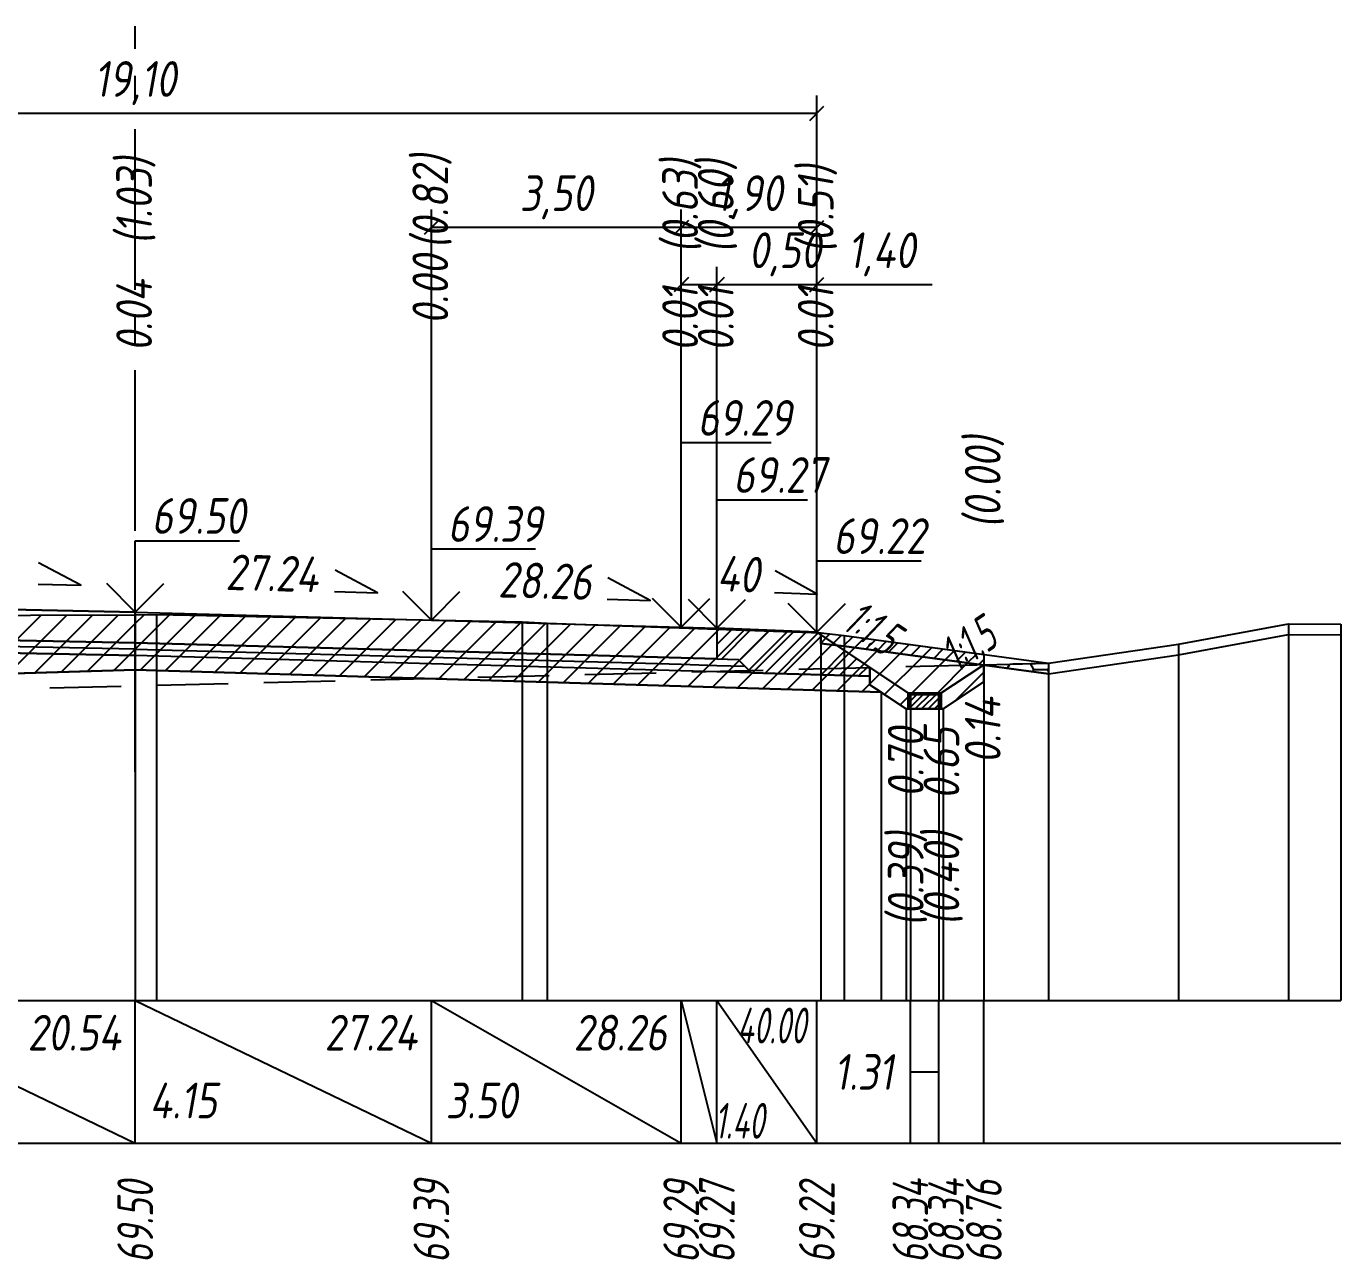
# Model space of a CAD drawing. Extents: x -717 to 1451, y -133302 to 233.
# Drawn here: x 156.6 to 248.7, y -6425.2 to -6338.8 of the extents above; entities that cross this region are included whole.
import ezdxf
from ezdxf.enums import TextEntityAlignment as Align

# ---------------------------------------------------------------- set-up
doc = ezdxf.new("R2010")
doc.units = 0
doc.linetypes.add('осевая2', pattern=[1.125, 0.75, -0.125, 0.125, -0.125])
doc.linetypes.add('штриховая', pattern=[0.75, 0.5, -0.25])
for name, color, linetype in [('Интерполированный поперечник', 2, 'Continuous'), ('Код_514', 1, 'Continuous'), ('Контур_0', 7, 'Continuous'), ('Контур_2521', 7, 'Continuous'), ('Контур_2564', 7, 'Continuous'), ('Контур_2660', 7, 'Continuous'), ('Контур_2665', 7, 'Continuous'), ('Контур_400', 7, 'Continuous'), ('Контур_508', 7, 'Continuous'), ('Контур_512', 7, 'Continuous'), ('Контур_513', 7, 'Continuous'), ('Контур_818', 7, 'Continuous'), ('Красный поперечник', 1, 'Continuous'), ('Объём_2501', 7, 'Continuous'), ('Объём_2564', 7, 'Continuous'), ('Объём_2650', 7, 'Continuous'), ('Объём_2660', 7, 'Continuous'), ('Объём_2661', 7, 'Continuous'), ('Объём_2662', 7, 'Continuous'), ('Объём_2663', 7, 'Continuous'), ('Объём_2664', 7, 'Continuous'), ('Объём_2665', 7, 'Continuous'), ('Объём_2666', 7, 'Continuous'), ('Объём_2667', 7, 'Continuous'), ('Объём_2668', 7, 'Continuous'), ('Объём_2669', 7, 'Continuous'), ('Объём_2675', 7, 'Continuous'), ('Ось', 1, 'осевая2'), ('Откосы', 7, 'Continuous'), ('Отметки покрытия', 7, 'Continuous'), ('Рабочие отметки', 7, 'Continuous'), ('Рабочие отметки доп.', 7, 'Continuous'), ('Таблица', 7, 'Continuous'), ('Уклоны проезжей части', 7, 'Continuous'), ('Черный поперечник', 3, 'Continuous')]:
    doc.layers.add(name, color=color, linetype=linetype)
for name, color, linetype, true_color in [('Контур_2540', 2, 'Continuous', 0xffff00), ('Контур_2560', 2, 'Continuous', 0xffff00), ('Контур_2561', 7, 'Continuous', 0xff8040), ('Контур_2562', 3, 'Continuous', 0x00ff00), ('Контур_2563', 7, 'Continuous', 0xff8000), ('Контур_2570', 7, 'Continuous', 0x80ff00), ('Контур_2583', 3, 'Continuous', 0x00ff00), ('Контур_2584', 3, 'Continuous', 0x00ff00), ('Контур_2736', 4, 'Continuous', 0x00ffff), ('Контур_2737', 4, 'Continuous', 0x00ffff), ('Контур_2738', 4, 'Continuous', 0x00ffff), ('Контур_2739', 4, 'Continuous', 0x00ffff), ('Контур_2741', 4, 'Continuous', 0x00ffff), ('Контур_2742', 4, 'Continuous', 0x00ffff), ('Контур_2743', 4, 'Continuous', 0x00ffff), ('Контур_2744', 7, 'Continuous', 0xa4ffff), ('Контур_2745', 7, 'Continuous', 0xa4ffff), ('Контур_2747', 4, 'Continuous', 0x00ffff), ('Контур_2748', 4, 'Continuous', 0x00ffff), ('Контур_2749', 4, 'Continuous', 0x00ffff), ('Контур_2750', 4, 'Continuous', 0x00ffff), ('Контур_2751', 4, 'Continuous', 0x00ffff), ('Контур_2752', 4, 'Continuous', 0x00ffff), ('Контур_402', 7, 'Continuous', 0xff6464), ('Контур_703', 4, 'Continuous', 0x00ffff), ('Контур_705', 4, 'Continuous', 0x00ffff), ('Контур_707', 4, 'Continuous', 0x00ffff), ('Контур_720', 131, 'Continuous', 0xaaffff), ('Объём_2500', 7, 'Continuous', 0xc0c0c0), ('Объём_2520', 7, 'Continuous', 0x80ffff), ('Объём_2540', 2, 'Continuous', 0xffff00), ('Объём_2560', 2, 'Continuous', 0xffff00), ('Объём_2561', 7, 'Continuous', 0xff8040), ('Объём_2562', 3, 'Continuous', 0x00ff00), ('Объём_2563', 7, 'Continuous', 0xff8000), ('Объём_2570', 7, 'Continuous', 0x80ff00), ('Объём_2580', 3, 'Continuous', 0x00ff00), ('Объём_2583', 3, 'Continuous', 0x00ff00), ('Объём_2584', 3, 'Continuous', 0x00ff00), ('Объём_2591', 3, 'Continuous', 0x00ff00), ('Объём_2595', 3, 'Continuous', 0x00ff00), ('Объём_2600', 7, 'Continuous', 0x808000), ('Объём_2620', 2, 'Continuous', 0xffff00)]:
    doc.layers.add(name, color=color, linetype=linetype, true_color=true_color)
doc.styles.get("Standard").update_dxf_attribs({"font": 'txt', "height": 2.5})
doc.styles.add('М', font='romand.shx', dxfattribs={"width": 0.8, "oblique": 10, "height": 2.5})
doc.dimstyles.new('ISO-25', dxfattribs={"dimtxt": 2.5, "dimasz": 2.5, "dimexe": 1.25, "dimexo": 0.625, "dimtad": 1, "dimtxsty": 'Standard', "dimcen": 2.5, "dimadec": 0, "dimazin": 0, "dimtfac": 1, "dimtmove": 0, "dimatfit": 3, "dimfxl": 1, "dimarcsym": 0})

# ---------------------------------------------------------------- blocks, each defined once
blk = doc.blocks.new('_Oblique')
at = {"color": 0, "linetype": 'ByBlock', "lineweight": -2}
blk.add_line((-0.5, -0.5), (0.5, 0.5), dxfattribs=at)
blk = doc.blocks.new('*D129')
at = {"color": 0, "lineweight": -2, "transparency": 16777216}
for p, q in [((204.961, -6380.357), (204.961, -6355.602)), ((211.961, -6380.637), (211.961, -6355.602)), ((204.961, -6356.852), (211.961, -6356.852)), ((211.961, -6356.852), (220.042, -6356.852))]:
    blk.add_line(p, q, dxfattribs=at)
at = {"layer": 'Defpoints', "color": 0, "transparency": 16777216}
for p in [(211.961, -6356.852), (204.961, -6380.982), (211.961, -6381.262)]:
    blk.add_point(p, dxfattribs=at)
at = {"color": 0, "lineweight": -2, "transparency": 16777216, "rotation": 180}
blk.add_blockref('_Oblique', (204.961, -6356.852), dxfattribs=at)
at = {"color": 0, "lineweight": -2, "transparency": 16777216}
blk.add_blockref('_Oblique', (211.961, -6356.852), dxfattribs=at)
at = {"color": 0, "transparency": 16777216, "insert": (216.502, -6354.739), "char_height": 2.5, "width": 8.75, "attachment_point": 5, "style": 'М'}
blk.add_mtext('1,40', dxfattribs=at)
blk = doc.blocks.new('*D131')
at = {"color": 0, "lineweight": -2, "transparency": 16777216}
for p, q in [((202.461, -6380.287), (202.461, -6355.602)), ((204.961, -6380.357), (204.961, -6355.602)), ((202.461, -6356.852), (204.961, -6356.852)), ((204.961, -6356.852), (213.484, -6356.852))]:
    blk.add_line(p, q, dxfattribs=at)
at = {"layer": 'Defpoints', "color": 0, "transparency": 16777216}
for p in [(204.961, -6356.852), (202.461, -6380.912), (204.961, -6380.982)]:
    blk.add_point(p, dxfattribs=at)
at = {"color": 0, "lineweight": -2, "transparency": 16777216, "rotation": 180}
blk.add_blockref('_Oblique', (202.461, -6356.852), dxfattribs=at)
at = {"color": 0, "lineweight": -2, "transparency": 16777216}
blk.add_blockref('_Oblique', (204.961, -6356.852), dxfattribs=at)
at = {"color": 0, "transparency": 16777216, "insert": (209.723, -6354.739), "char_height": 2.5, "width": 9.16667, "attachment_point": 5, "style": 'М'}
blk.add_mtext('0,50', dxfattribs=at)
blk = doc.blocks.new('*D133')
at = {"color": 0, "lineweight": -2, "transparency": 16777216}
for p, q in [((184.961, -6379.792), (184.961, -6351.602)), ((202.461, -6380.287), (202.461, -6351.602)), ((202.461, -6352.852), (184.961, -6352.852))]:
    blk.add_line(p, q, dxfattribs=at)
at = {"layer": 'Defpoints', "color": 0, "transparency": 16777216}
for p in [(184.961, -6352.852), (184.961, -6380.417), (202.461, -6380.912)]:
    blk.add_point(p, dxfattribs=at)
at = {"color": 0, "lineweight": -2, "transparency": 16777216, "rotation": 180}
blk.add_blockref('_Oblique', (184.961, -6352.852), dxfattribs=at)
at = {"color": 0, "lineweight": -2, "transparency": 16777216}
blk.add_blockref('_Oblique', (202.461, -6352.852), dxfattribs=at)
at = {"color": 0, "transparency": 16777216, "insert": (193.711, -6350.739), "char_height": 2.5, "width": 9.58333, "attachment_point": 5, "style": 'М'}
blk.add_mtext('3,50', dxfattribs=at)
blk = doc.blocks.new('*D134')
at = {"color": 0, "lineweight": -2, "transparency": 16777216}
for p, q in [((202.461, -6380.287), (202.461, -6351.602)), ((211.961, -6380.637), (211.961, -6351.602)), ((211.961, -6352.852), (202.461, -6352.852))]:
    blk.add_line(p, q, dxfattribs=at)
at = {"layer": 'Defpoints', "color": 0, "transparency": 16777216}
for p in [(202.461, -6352.852), (202.461, -6380.912), (211.961, -6381.262)]:
    blk.add_point(p, dxfattribs=at)
at = {"color": 0, "lineweight": -2, "transparency": 16777216, "rotation": 180}
blk.add_blockref('_Oblique', (202.461, -6352.852), dxfattribs=at)
at = {"color": 0, "lineweight": -2, "transparency": 16777216}
blk.add_blockref('_Oblique', (211.961, -6352.852), dxfattribs=at)
at = {"color": 0, "transparency": 16777216, "insert": (207.211, -6350.739), "char_height": 2.5, "width": 8.75, "attachment_point": 5, "style": 'М'}
blk.add_mtext('1,90', dxfattribs=at)
blk = doc.blocks.new('*D136')
at = {"color": 0, "lineweight": -2, "transparency": 16777216}
for p, q in [((116.461, -6378.225), (116.461, -6343.602)), ((211.961, -6380.637), (211.961, -6343.602)), ((116.461, -6344.852), (211.961, -6344.852))]:
    blk.add_line(p, q, dxfattribs=at)
at = {"layer": 'Defpoints', "color": 0, "transparency": 16777216}
for p in [(211.961, -6344.852), (116.461, -6378.85), (211.961, -6381.262)]:
    blk.add_point(p, dxfattribs=at)
at = {"color": 0, "lineweight": -2, "transparency": 16777216, "rotation": 180}
blk.add_blockref('_Oblique', (116.461, -6344.852), dxfattribs=at)
at = {"color": 0, "lineweight": -2, "transparency": 16777216}
blk.add_blockref('_Oblique', (211.961, -6344.852), dxfattribs=at)
at = {"color": 0, "transparency": 16777216, "insert": (164.211, -6342.739), "char_height": 2.5, "width": 10.41667, "attachment_point": 5, "style": 'М'}
blk.add_mtext('19,10', dxfattribs=at)

msp = doc.modelspace()

# ---------------------------------------------------------------- hatches: boundary and pattern name
at = {"layer": 'Объём_2563'}
h = msp.add_hatch(dxfattribs=at)
h.set_pattern_fill('ANSI31', color=256, scale=0.3)
h.paths.add_polyline_path([(206.461, -6383.112), (207.388, -6384.039), (215.672, -6384.273), (215.672, -6383.674), (211.961, -6381.2), (204.961, -6380.92), (204.961, -6383.07)])
at = {"layer": 'Объём_2570'}
h = msp.add_hatch(dxfattribs=at)
h.set_pattern_fill('ANSI31', color=256, scale=0.2)
h.paths.add_polyline_path([(213.874, -6381.437), (223.664, -6382.754), (223.664, -6383.504), (213.874, -6382.187), (212.244, -6381.999), (212.244, -6381.249)])
at = {"layer": 'Объём_2600'}
h = msp.add_hatch(dxfattribs=at)
h.set_pattern_fill('ANSI31', color=6, scale=0.4)
h.paths.add_polyline_path([(106.578, -6385.568), (118.829, -6382.789), (118.829, -6382.039), (137.221, -6380.25), (139.379, -6380.056), (142.212, -6380.054), (164.211, -6379.974), (164.211, -6383.839)])
h = msp.add_hatch(dxfattribs=at)
h.set_pattern_fill('ANSI31', color=6, scale=0.4)
h.paths.add_polyline_path([(165.696, -6379.969), (191.318, -6380.474), (193.074, -6380.558), (212.244, -6381.249), (212.244, -6381.999), (213.874, -6382.187), (223.664, -6383.504), (223.664, -6384.677), (220.822, -6386.572), (220.68, -6386.572), (220.68, -6385.464), (218.357, -6385.464), (218.357, -6386.572), (218.216, -6386.572), (216.469, -6385.407), (164.211, -6383.839), (164.211, -6379.974)])
h = msp.add_hatch(dxfattribs=at)
h.set_pattern_fill('HONEY', color=5, scale=0.3)
h.paths.add_polyline_path([(223.664, -6383.475), (228.184, -6383.362), (228.184, -6384.112), (223.664, -6383.504)])
at = {"layer": 'Объём_2620'}
h = msp.add_hatch(dxfattribs=at)
h.set_pattern_fill('ANSI31', color=2, scale=0.1)
h.paths.add_polyline_path([(218.357, -6385.464), (220.68, -6385.464), (220.68, -6386.572), (218.357, -6386.572)])

# ---------------------------------------------------------------- linework, layer by layer
at = {"layer": 'Интерполированный поперечник', "linetype": 'штриховая', "ltscale": 10, "flags": 128}
msp.add_lwpolyline([(98.242, -6386.597), (228.184, -6383.362)], dxfattribs=at)
at = {"layer": 'Код_514'}
for p, q in [((143.461, -6407), (164.211, -6417)), ((164.211, -6417), (164.211, -6407)), ((164.211, -6407), (184.961, -6417)), ((184.961, -6417), (184.961, -6407)), ((184.961, -6407), (202.461, -6417)), ((202.461, -6417), (202.461, -6407)), ((202.461, -6407), (204.961, -6417)), ((204.961, -6417), (204.961, -6407)), ((204.961, -6407), (211.961, -6417)), ((211.961, -6417), (211.961, -6407)), ((218.519, -6417), (218.519, -6407)), ((220.519, -6417), (220.519, -6407)), ((223.664, -6417), (223.664, -6407)), ((218.519, -6412), (220.519, -6412))]:
    msp.add_line(p, q, dxfattribs=at)
at = {"layer": 'Контур_0', "flags": 128}
for points in [[(164.211, -6379.789), (143.461, -6379.363), (125.961, -6378.99), (125.961, -6378.99), (125.961, -6378.99), (125.961, -6378.99), (125.961, -6378.99), (123.461, -6378.937), (123.461, -6381.087), (125.961, -6381.14), (125.961, -6381.14), (125.961, -6381.14), (125.961, -6381.14), (125.961, -6381.14), (125.961, -6381.14), (143.461, -6381.513), (164.211, -6381.939), (164.211, -6379.789)], [(164.211, -6379.789), (184.961, -6380.355), (202.461, -6380.849), (202.461, -6380.849), (202.461, -6380.849), (202.461, -6380.849), (202.461, -6380.849), (202.461, -6380.849), (204.961, -6380.92), (204.961, -6383.07), (202.461, -6382.999), (202.461, -6382.999), (202.461, -6382.999), (202.461, -6382.999), (202.461, -6382.999), (202.461, -6382.999), (184.961, -6382.505), (164.211, -6381.939), (164.211, -6379.789)], [(164.211, -6381.939), (143.461, -6381.513), (125.961, -6381.14), (125.961, -6381.14), (125.961, -6381.14), (125.961, -6381.14), (125.961, -6381.14), (125.961, -6381.14), (123.461, -6381.087), (121.961, -6381.055), (121.08, -6381.936), (123.461, -6381.987), (125.961, -6382.04), (125.961, -6382.04), (125.961, -6382.04), (125.961, -6382.04), (125.961, -6382.04), (125.961, -6382.04), (143.461, -6382.413), (164.211, -6382.839), (164.211, -6381.939)], [(211.961, -6381.2), (211.961, -6381.2)], [(211.961, -6381.2), (215.672, -6383.674), (215.672, -6383.674), (215.672, -6383.674), (215.672, -6383.674), (215.672, -6383.674), (215.672, -6383.674), (215.672, -6383.674), (215.672, -6383.674), (215.672, -6383.674), (215.672, -6383.674), (215.672, -6383.674), (215.672, -6383.674), (215.672, -6383.674), (215.672, -6383.674), (218.519, -6385.572)], [(211.961, -6381.2), (215.672, -6383.674), (215.672, -6383.674), (215.672, -6383.674), (215.672, -6383.674), (215.672, -6383.674), (215.672, -6383.674), (215.672, -6383.674), (215.672, -6383.674), (215.672, -6383.674), (215.672, -6383.674), (215.672, -6383.674), (215.672, -6383.674), (215.672, -6383.674), (215.672, -6383.674), (218.519, -6385.572), (220.519, -6385.572), (223.664, -6383.475), (223.664, -6383.475), (223.664, -6383.475), (223.664, -6383.475), (223.664, -6383.475), (223.664, -6383.475), (223.664, -6383.475), (223.664, -6383.475), (223.664, -6383.475), (223.664, -6383.475), (223.664, -6383.475), (223.664, -6383.475), (223.664, -6383.475)], [(164.211, -6381.939), (184.961, -6382.505), (202.461, -6382.999), (202.461, -6382.999), (202.461, -6382.999), (202.461, -6382.999), (202.461, -6382.999), (202.461, -6382.999), (204.961, -6383.07), (206.461, -6383.112), (207.388, -6384.039), (204.961, -6383.97), (202.461, -6383.899), (202.461, -6383.899), (202.461, -6383.899), (202.461, -6383.899), (202.461, -6383.899), (202.461, -6383.899), (184.961, -6383.405), (164.211, -6382.839), (164.211, -6381.939)], [(204.961, -6383.07), (206.461, -6383.112), (207.388, -6384.039), (215.672, -6384.273)]]:
    msp.add_lwpolyline(points, dxfattribs=at)
at = {"layer": 'Контур_2521', "color": 250, "flags": 128}
for points in [[(164.211, -6382.389), (143.461, -6381.963), (125.961, -6381.59), (125.961, -6381.59), (125.961, -6381.59), (125.961, -6381.59), (125.961, -6381.59), (125.961, -6381.59), (123.461, -6381.537), (121.521, -6381.495)], [(164.211, -6382.389), (184.961, -6382.955), (202.461, -6383.449), (202.461, -6383.449), (202.461, -6383.449), (202.461, -6383.449), (202.461, -6383.449), (202.461, -6383.449), (204.961, -6383.52), (206.924, -6383.575)]]:
    msp.add_lwpolyline(points, dxfattribs=at)
at = {"layer": 'Контур_2540', "flags": 128}
for points in [[(143.461, -6382.413), (125.961, -6382.04), (123.461, -6381.987), (121.08, -6381.936), (112.028, -6381.743), (106.277, -6385.577), (164.211, -6383.839), (164.211, -6382.839), (143.461, -6382.413)], [(164.211, -6383.839), (216.469, -6385.407), (215.672, -6384.876), (215.672, -6384.273), (207.388, -6384.039), (204.961, -6383.97), (202.461, -6383.899), (184.961, -6383.405), (164.211, -6382.839), (164.211, -6383.839)]]:
    msp.add_lwpolyline(points, dxfattribs=at)
at = {"layer": 'Контур_2560', "flags": 128}
msp.add_lwpolyline([(204.961, -6380.92), (211.961, -6381.2), (211.961, -6381.2), (211.961, -6381.2)], dxfattribs=at)
at = {"layer": 'Контур_2561', "flags": 128}
msp.add_lwpolyline([(204.961, -6380.92), (204.961, -6380.92), (211.961, -6381.2), (211.961, -6381.2), (204.961, -6380.92)], dxfattribs=at)
at = {"layer": 'Контур_2562', "flags": 128}
msp.add_lwpolyline([(211.961, -6381.2), (211.961, -6381.2), (211.961, -6381.2), (211.961, -6381.2), (211.961, -6381.2)], dxfattribs=at)
at = {"layer": 'Контур_2563', "flags": 128}
msp.add_lwpolyline([(206.461, -6383.112), (207.388, -6384.039), (215.672, -6384.273), (215.672, -6383.674), (211.961, -6381.2), (204.961, -6380.92), (204.961, -6383.07), (206.461, -6383.112)], dxfattribs=at)
at = {"layer": 'Контур_2564', "flags": 128}
msp.add_lwpolyline([(204.961, -6380.92), (211.961, -6381.2)], dxfattribs=at)
at = {"layer": 'Контур_2570', "flags": 128}
msp.add_lwpolyline([(80, -6387.75), (91.582, -6387.457), (96.978, -6387.464), (98.242, -6387.347), (98.242, -6387.347), (103.023, -6386.375), (118.829, -6382.789), (118.829, -6382.039), (137.221, -6380.25), (139.379, -6380.056), (142.212, -6380.054), (164.211, -6379.974), (165.696, -6379.969), (191.318, -6380.474), (193.074, -6380.558), (212.244, -6381.249), (212.244, -6381.999), (213.874, -6382.187), (228.184, -6384.112), (228.184, -6384.112), (237.298, -6382.792), (245.003, -6381.363), (248.664, -6381.375)], dxfattribs=at)
at = {"layer": 'Контур_2583', "flags": 128}
for points in [[(218.519, -6385.572), (215.672, -6383.674), (215.672, -6384.876), (218.216, -6386.572), (218.519, -6386.572), (218.519, -6385.572)], [(223.664, -6384.677), (223.664, -6383.475), (220.519, -6385.572), (220.519, -6386.572), (220.822, -6386.572), (223.664, -6384.677)]]:
    msp.add_lwpolyline(points, dxfattribs=at)
at = {"layer": 'Контур_2584', "flags": 128}
msp.add_lwpolyline([(218.519, -6385.572), (218.519, -6386.572), (220.519, -6386.572), (220.519, -6385.572), (218.519, -6385.572)], dxfattribs=at)
at = {"layer": 'Контур_2660', "flags": 128}
for points in [[(106.277, -6385.577), (164.211, -6383.839)], [(164.211, -6383.839), (216.469, -6385.407)]]:
    msp.add_lwpolyline(points, dxfattribs=at)
at = {"layer": 'Контур_2665', "flags": 128}
msp.add_lwpolyline([(211.961, -6381.2), (211.961, -6381.2)], dxfattribs=at)
at = {"layer": 'Контур_2736', "flags": 128}
for points in [[(211.961, -6381.2), (215.672, -6383.674)], [(215.672, -6383.674), (218.519, -6385.572)]]:
    msp.add_lwpolyline(points, dxfattribs=at)
at = {"layer": 'Контур_2737', "flags": 128}
msp.add_lwpolyline([(215.672, -6383.674), (215.672, -6383.674)], dxfattribs=at)
at = {"layer": 'Контур_2738', "flags": 128}
msp.add_lwpolyline([(215.672, -6383.674), (215.672, -6383.674)], dxfattribs=at)
at = {"layer": 'Контур_2739', "flags": 128}
msp.add_lwpolyline([(215.672, -6383.674), (215.672, -6383.674)], dxfattribs=at)
at = {"layer": 'Контур_2741', "flags": 128}
msp.add_lwpolyline([(223.664, -6383.475), (223.664, -6383.475)], dxfattribs=at)
at = {"layer": 'Контур_2742', "flags": 128}
msp.add_lwpolyline([(223.664, -6383.475), (223.664, -6383.475)], dxfattribs=at)
at = {"layer": 'Контур_2743', "flags": 128}
msp.add_lwpolyline([(223.664, -6383.475), (223.664, -6383.475)], dxfattribs=at)
at = {"layer": 'Контур_2744', "flags": 128}
msp.add_lwpolyline([(223.664, -6383.475), (223.664, -6383.475)], dxfattribs=at)
msp.add_lwpolyline([(223.664, -6383.475), (223.664, -6383.475)], dxfattribs=at)
msp.add_lwpolyline([(223.664, -6383.475), (223.664, -6383.475)], dxfattribs=at)
msp.add_lwpolyline([(223.664, -6383.475), (223.664, -6383.475)], dxfattribs=at)
msp.add_lwpolyline([(223.664, -6383.475), (223.664, -6383.475)], dxfattribs=at)
msp.add_lwpolyline([(223.664, -6383.475), (223.664, -6383.475)], dxfattribs=at)
at = {"layer": 'Контур_2745', "flags": 128}
msp.add_lwpolyline([(215.672, -6383.674), (215.672, -6383.674)], dxfattribs=at)
msp.add_lwpolyline([(215.672, -6383.674), (215.672, -6383.674)], dxfattribs=at)
msp.add_lwpolyline([(215.672, -6383.674), (215.672, -6383.674)], dxfattribs=at)
msp.add_lwpolyline([(215.672, -6383.674), (215.672, -6383.674)], dxfattribs=at)
msp.add_lwpolyline([(215.672, -6383.674), (215.672, -6383.674)], dxfattribs=at)
msp.add_lwpolyline([(215.672, -6383.674), (215.672, -6383.674)], dxfattribs=at)
at = {"layer": 'Контур_2747', "flags": 128}
msp.add_lwpolyline([(215.672, -6383.674), (215.672, -6383.674)], dxfattribs=at)
at = {"layer": 'Контур_2748', "flags": 128}
msp.add_lwpolyline([(215.672, -6383.674), (215.672, -6383.674)], dxfattribs=at)
at = {"layer": 'Контур_2749', "flags": 128}
msp.add_lwpolyline([(215.672, -6383.674), (215.672, -6383.674)], dxfattribs=at)
at = {"layer": 'Контур_2750', "flags": 128}
msp.add_lwpolyline([(223.664, -6383.475), (223.664, -6383.475)], dxfattribs=at)
at = {"layer": 'Контур_2751', "flags": 128}
msp.add_lwpolyline([(223.664, -6383.475), (223.664, -6383.475)], dxfattribs=at)
at = {"layer": 'Контур_2752', "flags": 128}
msp.add_lwpolyline([(223.664, -6383.475), (223.664, -6383.475)], dxfattribs=at)
at = {"layer": 'Контур_400', "flags": 128}
for points in [[(123.461, -6378.937), (125.961, -6378.99), (125.961, -6378.99), (125.961, -6378.99), (125.961, -6378.99), (125.961, -6378.99), (125.961, -6378.99), (143.461, -6379.363), (164.211, -6379.789)], [(164.211, -6379.789), (184.961, -6380.355), (202.461, -6380.849), (202.461, -6380.849), (202.461, -6380.849), (202.461, -6380.849), (202.461, -6380.849), (202.461, -6380.849), (204.961, -6380.92)]]:
    msp.add_lwpolyline(points, dxfattribs=at)
at = {"layer": 'Контур_402', "flags": 128}
msp.add_lwpolyline([(106.277, -6385.577), (164.211, -6383.839), (216.469, -6385.407)], dxfattribs=at)
at = {"layer": 'Контур_508', "flags": 128}
msp.add_lwpolyline([(105, -6386.429), (106.277, -6385.577), (164.211, -6383.839), (216.469, -6385.407), (218.216, -6386.572), (218.519, -6386.572), (220.519, -6386.572), (220.822, -6386.572), (223.664, -6384.677)], dxfattribs=at)
at = {"layer": 'Контур_512', "flags": 128}
msp.add_lwpolyline([(105, -6386.429), (106.277, -6385.577), (164.211, -6383.839), (216.469, -6385.407), (218.216, -6386.572), (218.519, -6386.572), (220.519, -6386.572), (220.822, -6386.572), (223.664, -6384.677)], dxfattribs=at)
at = {"layer": 'Контур_513', "flags": 128}
msp.add_lwpolyline([(105, -6386.429), (106.277, -6385.577), (164.211, -6383.839), (216.469, -6385.407), (218.216, -6386.572), (218.519, -6386.572), (220.519, -6386.572), (220.822, -6386.572), (223.664, -6384.677)], dxfattribs=at)
at = {"layer": 'Контур_703', "flags": 128}
msp.add_lwpolyline([(211.961, -6381.2), (215.672, -6383.674)], dxfattribs=at)
at = {"layer": 'Контур_705', "flags": 128}
msp.add_lwpolyline([(215.672, -6383.674), (215.672, -6383.674)], dxfattribs=at)
at = {"layer": 'Контур_707', "flags": 128}
msp.add_lwpolyline([(220.519, -6385.572), (223.664, -6383.475)], dxfattribs=at)
at = {"layer": 'Контур_720', "flags": 128}
msp.add_lwpolyline([(218.519, -6385.572), (220.519, -6385.572)], dxfattribs=at)
at = {"layer": 'Контур_818', "flags": 128}
msp.add_lwpolyline([(105, -6385.926), (118.829, -6382.789), (118.829, -6382.039), (137.221, -6380.25), (139.379, -6380.056), (142.212, -6380.054), (164.211, -6379.974), (165.696, -6379.969), (191.318, -6380.474), (193.074, -6380.558), (212.244, -6381.249), (212.244, -6381.999), (213.874, -6382.187), (223.664, -6383.504)], dxfattribs=at)
at = {"layer": 'Красный поперечник'}
for p, q in [((143.461, -6379.363), (164.211, -6379.789)), ((164.211, -6379.789), (184.961, -6380.355)), ((184.961, -6380.355), (202.461, -6380.849)), ((202.461, -6380.849), (204.961, -6380.92)), ((204.961, -6380.92), (211.961, -6381.2)), ((211.961, -6381.2), (218.519, -6385.572)), ((164.211, -6383.839), (164.211, -6407)), ((220.519, -6385.572), (223.664, -6383.475)), ((223.664, -6384.677), (223.664, -6407)), ((216.469, -6385.407), (216.469, -6407)), ((218.519, -6385.572), (220.519, -6385.572)), ((218.216, -6386.572), (218.216, -6407)), ((218.519, -6386.572), (218.519, -6407)), ((220.519, -6386.572), (220.519, -6407)), ((220.822, -6386.572), (220.822, -6407))]:
    msp.add_line(p, q, dxfattribs=at)
at = {"layer": 'Объём_2500', "flags": 128}
for points in [[(164.211, -6379.789), (143.461, -6379.363), (125.961, -6378.99), (125.961, -6378.99), (125.961, -6378.99), (125.961, -6378.99), (125.961, -6378.99), (123.461, -6378.937), (123.461, -6381.087), (125.961, -6381.14), (125.961, -6381.14), (125.961, -6381.14), (125.961, -6381.14), (125.961, -6381.14), (125.961, -6381.14), (143.461, -6381.513), (164.211, -6381.939), (164.211, -6379.789)], [(164.211, -6379.789), (184.961, -6380.355), (202.461, -6380.849), (202.461, -6380.849), (202.461, -6380.849), (202.461, -6380.849), (202.461, -6380.849), (202.461, -6380.849), (204.961, -6380.92), (204.961, -6383.07), (202.461, -6382.999), (202.461, -6382.999), (202.461, -6382.999), (202.461, -6382.999), (202.461, -6382.999), (202.461, -6382.999), (184.961, -6382.505), (164.211, -6381.939), (164.211, -6379.789)]]:
    msp.add_lwpolyline(points, dxfattribs=at)
at = {"layer": 'Объём_2501', "flags": 128}
for points in [[(123.461, -6378.937), (125.961, -6378.99), (125.961, -6378.99), (125.961, -6378.99), (125.961, -6378.99), (125.961, -6378.99), (125.961, -6378.99), (143.461, -6379.363), (164.211, -6379.789)], [(164.211, -6379.789), (184.961, -6380.355), (202.461, -6380.849), (202.461, -6380.849), (202.461, -6380.849), (202.461, -6380.849), (202.461, -6380.849), (202.461, -6380.849), (204.961, -6380.92)]]:
    msp.add_lwpolyline(points, dxfattribs=at)
at = {"layer": 'Объём_2520', "color": 250, "flags": 128}
for points in [[(164.211, -6381.939), (143.461, -6381.513), (125.961, -6381.14), (125.961, -6381.14), (125.961, -6381.14), (125.961, -6381.14), (125.961, -6381.14), (125.961, -6381.14), (123.461, -6381.087), (121.961, -6381.055), (121.08, -6381.936), (123.461, -6381.987), (125.961, -6382.04), (125.961, -6382.04), (125.961, -6382.04), (125.961, -6382.04), (125.961, -6382.04), (125.961, -6382.04), (143.461, -6382.413), (164.211, -6382.839), (164.211, -6381.939)], [(164.211, -6381.939), (184.961, -6382.505), (202.461, -6382.999), (202.461, -6382.999), (202.461, -6382.999), (202.461, -6382.999), (202.461, -6382.999), (202.461, -6382.999), (204.961, -6383.07), (206.461, -6383.112), (207.388, -6384.039), (204.961, -6383.97), (202.461, -6383.899), (202.461, -6383.899), (202.461, -6383.899), (202.461, -6383.899), (202.461, -6383.899), (202.461, -6383.899), (184.961, -6383.405), (164.211, -6382.839), (164.211, -6381.939)]]:
    msp.add_lwpolyline(points, dxfattribs=at)
at = {"layer": 'Объём_2540', "flags": 128}
for points in [[(143.461, -6382.413), (125.961, -6382.04), (123.461, -6381.987), (121.08, -6381.936), (112.028, -6381.743), (106.277, -6385.577), (164.211, -6383.839), (164.211, -6382.839), (143.461, -6382.413)], [(164.211, -6383.839), (216.469, -6385.407), (215.672, -6384.876), (215.672, -6384.273), (207.388, -6384.039), (204.961, -6383.97), (202.461, -6383.899), (184.961, -6383.405), (164.211, -6382.839), (164.211, -6383.839)]]:
    msp.add_lwpolyline(points, dxfattribs=at)
at = {"layer": 'Объём_2560', "flags": 128}
msp.add_lwpolyline([(204.961, -6380.92), (211.961, -6381.2), (211.961, -6381.2), (211.961, -6381.2)], dxfattribs=at)
at = {"layer": 'Объём_2561', "flags": 128}
msp.add_lwpolyline([(204.961, -6380.92), (204.961, -6380.92), (211.961, -6381.2), (211.961, -6381.2), (204.961, -6380.92)], dxfattribs=at)
at = {"layer": 'Объём_2562', "flags": 128}
msp.add_lwpolyline([(211.961, -6381.2), (211.961, -6381.2), (211.961, -6381.2), (211.961, -6381.2), (211.961, -6381.2)], dxfattribs=at)
at = {"layer": 'Объём_2563', "color": 250, "flags": 128}
msp.add_lwpolyline([(206.461, -6383.112), (207.388, -6384.039), (215.672, -6384.273), (215.672, -6383.674), (211.961, -6381.2), (204.961, -6380.92), (204.961, -6383.07), (206.461, -6383.112)], dxfattribs=at)
at = {"layer": 'Объём_2564', "flags": 128}
msp.add_lwpolyline([(204.961, -6380.92), (211.961, -6381.2)], dxfattribs=at)
at = {"layer": 'Объём_2570', "flags": 128}
msp.add_lwpolyline([(213.874, -6381.437), (223.664, -6382.754), (223.664, -6383.504), (213.874, -6382.187), (212.244, -6381.999), (212.244, -6381.249), (213.874, -6381.437), (213.874, -6381.437)], dxfattribs=at)
at = {"layer": 'Объём_2580', "flags": 128}
msp.add_lwpolyline([(211.961, -6381.2), (211.961, -6381.2)], dxfattribs=at)
at = {"layer": 'Объём_2583', "flags": 128}
for points in [[(218.519, -6385.572), (215.672, -6383.674), (215.672, -6384.876), (218.216, -6386.572), (218.519, -6386.572), (218.519, -6385.572)], [(223.664, -6384.677), (223.664, -6383.475), (220.519, -6385.572), (220.519, -6386.572), (220.822, -6386.572), (223.664, -6384.677)]]:
    msp.add_lwpolyline(points, dxfattribs=at)
at = {"layer": 'Объём_2584', "flags": 128}
msp.add_lwpolyline([(218.519, -6385.572), (218.519, -6386.572), (220.519, -6386.572), (220.519, -6385.572), (218.519, -6385.572)], dxfattribs=at)
at = {"layer": 'Объём_2591', "flags": 128}
for points in [[(215.672, -6383.674), (218.519, -6385.572)], [(220.519, -6385.572), (223.664, -6383.475)]]:
    msp.add_lwpolyline(points, dxfattribs=at)
at = {"layer": 'Объём_2595', "flags": 128}
msp.add_lwpolyline([(218.519, -6385.572), (220.519, -6385.572)], dxfattribs=at)
at = {"layer": 'Объём_2600', "color": 5, "flags": 128}
msp.add_lwpolyline([(223.664, -6383.475), (228.184, -6383.362), (228.184, -6384.112), (223.664, -6383.504), (223.664, -6383.475), (223.664, -6383.475)], dxfattribs=at)
at = {"layer": 'Объём_2620', "flags": 128}
msp.add_lwpolyline([(218.357, -6385.464), (220.68, -6385.464), (220.68, -6386.572), (218.357, -6386.572), (218.357, -6385.464), (218.357, -6385.464)], dxfattribs=at)
at = {"layer": 'Объём_2650', "color": 6, "flags": 128}
for points in [[(106.578, -6385.568), (118.829, -6382.789), (118.829, -6382.039), (137.221, -6380.25), (139.379, -6380.056), (142.212, -6380.054), (164.211, -6379.974), (164.211, -6383.839), (106.578, -6385.568), (106.578, -6385.568)], [(165.696, -6379.969), (191.318, -6380.474), (193.074, -6380.558), (212.244, -6381.249), (212.244, -6381.999), (213.874, -6382.187), (223.664, -6383.504), (223.664, -6384.677), (220.822, -6386.572), (220.68, -6386.572), (220.68, -6385.464), (218.357, -6385.464), (218.357, -6386.572), (218.216, -6386.572), (216.469, -6385.407), (164.211, -6383.839), (164.211, -6379.974), (165.696, -6379.969), (165.696, -6379.969)]]:
    msp.add_lwpolyline(points, dxfattribs=at)
at = {"layer": 'Объём_2660', "flags": 128}
for points in [[(106.277, -6385.577), (164.211, -6383.839)], [(164.211, -6383.839), (216.469, -6385.407)]]:
    msp.add_lwpolyline(points, dxfattribs=at)
at = {"layer": 'Объём_2661', "flags": 128}
msp.add_lwpolyline([(211.961, -6381.2), (215.672, -6383.674), (218.357, -6385.464)], dxfattribs=at)
at = {"layer": 'Объём_2662', "flags": 128}
msp.add_lwpolyline([(220.68, -6385.464), (223.664, -6383.475)], dxfattribs=at)
at = {"layer": 'Объём_2663', "flags": 128}
for points in [[(218.357, -6385.464), (218.519, -6385.572)], [(220.519, -6385.572), (220.68, -6385.464)]]:
    msp.add_lwpolyline(points, dxfattribs=at)
at = {"layer": 'Объём_2664', "flags": 128}
msp.add_lwpolyline([(218.519, -6385.572), (220.519, -6385.572)], dxfattribs=at)
at = {"layer": 'Объём_2665', "flags": 128}
msp.add_lwpolyline([(211.961, -6381.2), (211.961, -6381.2)], dxfattribs=at)
at = {"layer": 'Объём_2666', "flags": 128}
for points in [[(211.961, -6381.2), (215.672, -6383.674)], [(215.672, -6383.674), (218.357, -6385.464)]]:
    msp.add_lwpolyline(points, dxfattribs=at)
at = {"layer": 'Объём_2667', "flags": 128}
for points in [[(215.672, -6383.674), (215.672, -6383.674)], [(223.664, -6383.475), (223.664, -6383.475)]]:
    msp.add_lwpolyline(points, dxfattribs=at)
at = {"layer": 'Объём_2668', "flags": 128}
for points in [[(215.672, -6383.674), (215.672, -6383.674)], [(223.664, -6383.475), (223.664, -6383.475)]]:
    msp.add_lwpolyline(points, dxfattribs=at)
at = {"layer": 'Объём_2669', "flags": 128}
for points in [[(215.672, -6383.674), (215.672, -6383.674)], [(223.664, -6383.475), (223.664, -6383.475)]]:
    msp.add_lwpolyline(points, dxfattribs=at)
at = {"layer": 'Объём_2675', "flags": 128}
for points in [[(215.672, -6383.674), (215.672, -6383.674)], [(215.672, -6383.674), (215.672, -6383.674)], [(215.672, -6383.674), (215.672, -6383.674)], [(215.672, -6383.674), (215.672, -6383.674)], [(215.672, -6383.674), (215.672, -6383.674)], [(215.672, -6383.674), (215.672, -6383.674)], [(223.664, -6383.475), (223.664, -6383.475)], [(223.664, -6383.475), (223.664, -6383.475)], [(223.664, -6383.475), (223.664, -6383.475)], [(223.664, -6383.475), (223.664, -6383.475)], [(223.664, -6383.475), (223.664, -6383.475)], [(223.664, -6383.475), (223.664, -6383.475)]]:
    msp.add_lwpolyline(points, dxfattribs=at)
at = {"layer": 'Ось', "ltscale": 15}
msp.add_line((164.211, -6390.971), (164.211, -6338.76), dxfattribs=at)
at = {"layer": 'Откосы', "color": 1, "flags": 128}
for points in [[(157.4, -6377.832), (160.399, -6377.894), (157.431, -6376.333)], [(178.181, -6378.352), (181.18, -6378.433), (178.222, -6376.852)], [(197.282, -6378.884), (200.281, -6378.969), (197.324, -6377.385)], [(208.994, -6378.409), (211.991, -6378.529), (209.054, -6376.911)]]:
    msp.add_lwpolyline(points, dxfattribs=at)
at = {"layer": 'Отметки покрытия', "color": 1}
for p, q in [((202.461, -6380.849), (202.461, -6367.92)), ((202.461, -6367.92), (208.761, -6367.92)), ((204.961, -6380.92), (204.961, -6371.92)), ((204.961, -6371.92), (211.311, -6371.92)), ((164.211, -6379.789), (164.211, -6374.789)), ((164.211, -6374.789), (171.511, -6374.789)), ((184.961, -6380.355), (184.961, -6375.355)), ((184.961, -6375.355), (192.261, -6375.355)), ((211.961, -6381.2), (211.961, -6376.2)), ((211.961, -6376.2), (219.261, -6376.2)), ((164.211, -6379.789), (162.211, -6377.789)), ((164.211, -6379.789), (166.211, -6377.789)), ((184.961, -6380.355), (182.961, -6378.355)), ((184.961, -6380.355), (186.961, -6378.355)), ((202.461, -6380.849), (200.461, -6378.849)), ((202.461, -6380.849), (204.461, -6378.849)), ((204.961, -6380.92), (202.961, -6378.92)), ((204.961, -6380.92), (206.961, -6378.92)), ((211.961, -6381.2), (209.961, -6379.2)), ((211.961, -6381.2), (213.961, -6379.2))]:
    msp.add_line(p, q, dxfattribs=at)
at = {"layer": 'Таблица'}
for p, q in [((80, -6407), (248.664, -6407)), ((80, -6417), (248.664, -6417))]:
    msp.add_line(p, q, dxfattribs=at)
at = {"layer": 'Черный поперечник', "color": 7}
for p, q in [((164.211, -6379.974), (164.211, -6407)), ((165.696, -6379.969), (165.696, -6407)), ((191.318, -6380.474), (191.318, -6407)), ((193.074, -6380.558), (193.074, -6407)), ((212.244, -6381.249), (212.244, -6407)), ((213.874, -6381.437), (213.874, -6407)), ((245.003, -6380.613), (245.003, -6407)), ((248.664, -6380.625), (248.664, -6407)), ((237.298, -6382.042), (237.298, -6407)), ((228.184, -6383.362), (228.184, -6407))]:
    msp.add_line(p, q, dxfattribs=at)
at = {"layer": 'Черный поперечник', "flags": 128}
msp.add_lwpolyline([(80, -6387), (91.582, -6386.707), (96.978, -6386.714), (98.242, -6386.597), (103.023, -6385.625), (118.829, -6382.039), (137.221, -6380.25), (139.379, -6380.056), (142.212, -6380.054), (164.211, -6379.974), (165.696, -6379.969), (191.318, -6380.474), (193.074, -6380.558), (212.244, -6381.249), (213.874, -6381.437), (228.184, -6383.362), (237.298, -6382.042), (245.003, -6380.613), (248.664, -6380.625)], dxfattribs=at)

# ---------------------------------------------------------------- texts
at = {"layer": 'Код_514', "style": 'М', "oblique": 10}
for s, width, p in [('20.54', 0.8, (163.211, -6408)), ('27.24', 0.8, (183.961, -6408)), ('28.26', 0.8, (201.461, -6408)), ('40.00', 0.6, (211.213, -6407.498))]:
    msp.add_text(s, height=2.5, dxfattribs=dict(at, width=width)).set_placement(p, align=Align.TOP_RIGHT)
at = {"layer": 'Код_514', "style": 'М', "oblique": 10, "width": 0.8}
msp.add_text('1.31', height=2.5, dxfattribs=at).set_placement((215.24, -6412), align=Align.MIDDLE_CENTER)
at = {"layer": 'Код_514', "style": 'М', "oblique": 10}
for s, width, p in [('4.15', 0.8, (165.211, -6416)), ('3.50', 0.8, (185.961, -6416)), ('1.40', 0.6, (204.79, -6417.422))]:
    msp.add_text(s, height=2.5, dxfattribs=dict(at, width=width)).set_placement(p, align=Align.BOTTOM_LEFT)
at = {"layer": 'Код_514', "style": 'М', "oblique": 10, "width": 0.7}
for s, p in [('69.50', (164.211, -6425.382)), ('69.39', (184.961, -6425.382)), ('69.29', (202.461, -6425.382)), ('69.27', (204.961, -6425.382)), ('69.22', (211.961, -6425.382)), ('68.34', (218.519, -6425.382)), ('68.34', (221.019, -6425.382)), ('68.76', (223.664, -6425.382))]:
    msp.add_text(s, height=2.5, rotation=90, dxfattribs=at).set_placement(p, align=Align.MIDDLE_LEFT)
at = {"layer": 'Отметки покрытия', "color": 1, "style": 'М', "oblique": 10, "width": 0.8}
for s, p in [('69.29', (203.602, -6368.189)), ('69.27', (206.102, -6372.189)), ('69.50', (165.352, -6375.058)), ('69.39', (186.102, -6375.623)), ('69.22', (213.102, -6376.469))]:
    msp.add_text(s, height=2.5, dxfattribs=at).set_placement(p, align=Align.BOTTOM_LEFT)
at = {"layer": 'Рабочие отметки', "color": 1, "style": 'М', "oblique": 10, "width": 0.8}
for s, p in [('0.00', (184.883, -6354.746)), ('0.14', (223.586, -6385.755)), ('0.70', (218.191, -6387.851)), ('0.65', (220.691, -6387.851))]:
    msp.add_text(s, height=2.5, rotation=90, dxfattribs=at).set_placement(p, align=Align.MIDDLE_RIGHT)
for s, p in [('0.04', (164.133, -6361.538)), ('0.01', (202.383, -6361.538)), ('0.01', (204.883, -6361.538)), ('0.01', (211.883, -6361.538))]:
    msp.add_text(s, height=2.5, rotation=90, dxfattribs=at).set_placement(p, align=Align.MIDDLE_LEFT)
at = {"layer": 'Рабочие отметки доп.', "color": 1, "style": 'М', "oblique": 10, "width": 0.8}
for s, p in [('(1.03)', (164.133, -6354.038)), ('(0.82)', (184.883, -6354.331)), ('(0.63)', (202.383, -6354.638)), ('(0.60)', (204.883, -6354.638)), ('(0.51)', (211.883, -6354.638)), ('(0.00)', (223.586, -6373.906))]:
    msp.add_text(s, height=2.5, rotation=90, dxfattribs=at).set_placement(p, align=Align.MIDDLE_LEFT)
for s, p in [('(0.39)', (218.191, -6395.201)), ('(0.40)', (220.691, -6395.151))]:
    msp.add_text(s, height=2.5, rotation=90, dxfattribs=at).set_placement(p, align=Align.MIDDLE_RIGHT)
at = {"layer": 'Уклоны проезжей части', "color": 1, "style": 'М', "oblique": 10}
for s, rotation, width, p in [('27.24', 358.43959, 0.8, (173.739, -6379.072)), ('40', 357.70938, 0.8, (206.402, -6379.125)), ('28.26', 358.38109, 0.8, (192.865, -6379.602)), ('1:1.5', 326.30994, 0.6, (214.76, -6382.554)), ('1:1.5', 33.69007, 0.6, (223.708, -6383.691))]:
    msp.add_text(s, height=2.5, rotation=rotation, dxfattribs=dict(at, width=width)).set_placement(p, align=Align.BOTTOM_CENTER)

# ---------------------------------------------------------------- dimensions: what is measured, and where the dimension line sits
at = {"color": 5}
for base, p1, p2, picture, middle in [((211.961, -6344.852), (116.461, -6378.85), (211.961, -6381.262), '*D136', (164.211, -6342.739)), ((204.961, -6356.852), (202.461, -6380.912), (204.961, -6380.982), '*D131', (209.723, -6354.739)), ((211.961, -6356.852), (204.961, -6380.982), (211.961, -6381.262), '*D129', (216.502, -6354.739))]:
    dim = msp.add_linear_dim(base=base, p1=p1, p2=p2, angle=180, dimstyle='ISO-25', override={"dimasz": 1, "dimlfac": 0.2, "dimzin": 0, "dimtxsty": 'М', "dimblk1": 'Oblique', "dimblk2": 'Oblique', "dimsah": 1}, dxfattribs=at)
    dim.commit()
    dim.dimension.update_dxf_attribs({"geometry": picture, "text_midpoint": middle})
for base, p1, p2, picture, middle in [((184.961, -6352.852), (202.461, -6380.912), (184.961, -6380.417), '*D133', (193.711, -6350.739)), ((202.461, -6352.852), (211.961, -6381.262), (202.461, -6380.912), '*D134', (207.211, -6350.739))]:
    dim = msp.add_linear_dim(base=base, p1=p1, p2=p2, dimstyle='ISO-25', override={"dimasz": 1, "dimlfac": 0.2, "dimzin": 0, "dimtxsty": 'М', "dimblk1": 'Oblique', "dimblk2": 'Oblique', "dimsah": 1}, dxfattribs=at)
    dim.commit()
    dim.dimension.update_dxf_attribs({"geometry": picture, "text_midpoint": middle})

doc.saveas('drawing.dxf')
